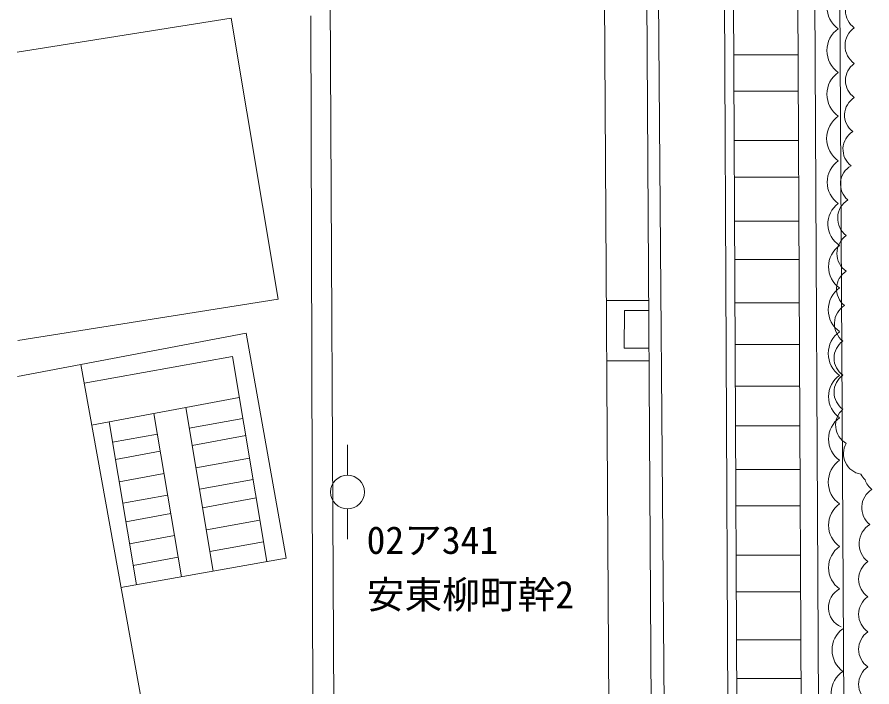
# Model space of a CAD drawing. Units: millimetres, scale not verified. Extents: x 0 to 420500, y 0 to 297000.
# Drawn here: x 40136 to 50342, y 65133 to 73137 of the extents above; entities that cross this region are included whole.
import ezdxf
from ezdxf.enums import TextEntityAlignment as Align

# ---------------------------------------------------------------- set-up
doc = ezdxf.new("R2010")
doc.units = ezdxf.units.MM
doc.header["$LTSCALE"] = 500
for name, color, linetype, lineweight in [('0-1公園内現況', 7, 'Continuous', 13), ('0-4樹木', 3, 'Continuous', 13), ('0-E公園外(道路など)', 7, 'Continuous', 13)]:
    doc.layers.add(name, color=color, linetype=linetype, lineweight=lineweight)
doc.styles.add('ＭＳ ゴシック', font='')
doc.styles.get('ＭＳ ゴシック').set_extended_font_data('MS Gothic')

msp = doc.modelspace()

# ---------------------------------------------------------------- linework, layer by layer
at = {"layer": '0-1公園内現況'}
for p, q in [((49838.8, 40455.5), (49280.2, 143125.5)), ((50059.4, 55051.8), (49851.7, 93234.4))]:
    msp.add_line(p, q, dxfattribs=at)
for centre, radius, start, end in [((50123.5, 73259.7), 318.6, 125, 235), ((50123.5, 72737.7), 318.6, 125, 235), ((50123.5, 72215.6), 318.6, 125, 235), ((50128.6, 71686.3), 327.5, 125, 235), ((50118.4, 71164.3), 309.8, 125, 235), ((50122, 70664.7), 305.4, 126.40362, 237.26399), ((50134.5, 70154.1), 309.8, 125, 235), ((50139.6, 69639.3), 318.6, 125, 235), ((50139.6, 69117.2), 318.6, 125, 235), ((50134.5, 68602.4), 309.8, 125, 235), ((50134.5, 68094.9), 309.8, 125, 235), ((50139.6, 67580.1), 318.6, 125, 235), ((50134.5, 67065.3), 309.8, 125, 235), ((50134.5, 66557.7), 309.8, 125, 235), ((50075.4, 66081.5), 252.1, 118.06161, 246.48385), ((50185.5, 65574.3), 318.8, 127.09958, 233.40981), ((50165.9, 65059.5), 309.9, 123.36375, 233.36375)]:
    msp.add_arc(centre, radius, start, end, dxfattribs=at)
at = {"layer": '0-4樹木'}
for centre, radius, start, end in [((50274.7, 73213.6), 248.7, 125, 235), ((50281.5, 72796.5), 260.5, 125, 235), ((50274.7, 72379.4), 248.7, 125, 235), ((50265, 71965.2), 249, 122.27201, 232.27201), ((50245.6, 71557.8), 249, 122.27263, 232.27263), ((50216.5, 71143.6), 249.8, 119.5576, 229.5576), ((50194.2, 70733.3), 260.8, 122.39583, 232.39583), ((50184.5, 70313.3), 260.5, 125, 235), ((50168, 69889.4), 249, 122.27265, 232.27265), ((50155.3, 69472.3), 260.8, 122.39643, 232.39643), ((50138.9, 69061.9), 248.7, 125, 235), ((50138.9, 68654.5), 248.7, 125, 235), ((50158.3, 68260.7), 249.8, 130.4424, 240.4424), ((50251.4, 67920.3), 249, 150.35645, 260.35645), ((50443.6, 67795.2), 263, 207.2384, 225.6621), ((50501, 67693.1), 256.1, 199.61846, 231.63209), ((50476.3, 67274.2), 256.1, 121.63212, 231.63212), ((50460.3, 66843), 271.1, 121.81883, 231.81883), ((50439.4, 66420.5), 255.7, 125, 235), ((50439.4, 66001.7), 255.7, 125, 235), ((50439.4, 65582.8), 255.7, 125, 235), ((50439.4, 65164), 255.7, 125, 235)]:
    msp.add_arc(centre, radius, start, end, dxfattribs=at)
at = {"layer": '0-E公園外(道路など)'}
for p, q in [((47339.2, 40475), (46722.8, 148067.1)), ((47844.7, 40479.7), (47228.2, 148067.1)), ((48732.4, 40427.8), (48238.7, 148067.1)), ((48840.8, 40484.5), (48347.3, 148067.1)), ((49614.7, 39102.4), (49114.9, 148067.1)), ((44039.8, 41856.1), (43776.1, 91524.6)), ((48053.7, 40481.7), (47794.3, 73491.3)), ((42693.1, 73123.8), (40136.1, 72718.7)), ((43252.9, 69767.6), (42693.1, 73123.8)), ((43644.7, 73151.1), (43710.8, 47835.5)), ((49460.6, 72685.4), (48693.1, 72685.4)), ((49462.6, 72251.3), (48695.1, 72251.3)), ((49465.3, 71664), (48697.8, 71664)), ((49467.4, 71223.5), (48699.8, 71223.5)), ((49469.8, 70697.9), (48702.2, 70697.9)), ((49471.9, 70238.8), (48704.3, 70238.7)), ((40143.8, 69271.3), (43252.9, 69767.6)), ((47676.9, 69751.3), (47171.5, 69751.3)), ((49474.2, 69722.2), (48706.7, 69722.1)), ((47387, 69631.5), (47384.6, 69181.3)), ((47677.6, 69631.5), (47387, 69631.5)), ((40142.1, 68843.3), (42871, 69358.6)), ((42871, 69358.6), (43348.7, 66673.5)), ((49476.5, 69224.5), (48709, 69224.4)), ((47680.2, 69181.4), (47384.6, 69181.3)), ((40935.6, 68761.6), (42707, 69081.7)), ((42707, 69081.7), (43117.5, 66632)), ((47681.1, 69031.3), (47175.6, 69031.3)), ((42004.1, 62844.1), (40895.1, 68985.5)), ((49478.8, 68726.5), (48711.3, 68726.4)), ((41025.7, 68262.2), (42789, 68592.6)), ((41769.9, 68401.6), (42097.1, 66449)), ((42150.6, 68473), (42478.3, 66517.4)), ((41234.1, 68301.3), (41560.6, 66352.8)), ((42192.2, 68224.7), (42831.1, 68341.4)), ((49481, 68254.1), (48713.4, 68254)), ((41275, 68057.2), (41811.2, 68155.1)), ((42226.6, 68019.3), (42865.5, 68136)), ((44081.1, 67663.6), (44081.1, 68026.3)), ((41309.4, 67851.8), (41845.6, 67949.7)), ((42271.5, 67751.6), (42910.4, 67868.3)), ((41354.3, 67584.1), (41890.4, 67682)), ((49483.4, 67730.6), (48715.8, 67730.5)), ((42314.5, 67495.2), (42953.3, 67611.9)), ((41397.3, 67327.7), (41933.4, 67425.6)), ((42351.4, 67274.6), (42990.3, 67391.3)), ((44081.1, 67260.5), (44081.1, 66897.8)), ((49485.4, 67296.4), (48717.8, 67296.4)), ((41434.2, 67107.1), (41970.4, 67205)), ((42395.7, 67010.7), (43034.5, 67127.4)), ((41478.5, 66843.2), (42014.6, 66941.1)), ((42439.1, 66751.3), (43078, 66868)), ((43348.7, 66673.5), (41376.5, 66319.8)), ((41521.9, 66583.8), (42058.1, 66681.7)), ((49488.1, 66709.1), (48720.5, 66709.1)), ((49490.1, 66268.7), (48722.6, 66268.6)), ((49492.7, 65694.6), (48725.2, 65694.6)), ((49494.8, 65235.5), (48727.3, 65235.4))]:
    msp.add_line(p, q, dxfattribs=at)
msp.add_circle((44081.1, 67462.1), 201.6, dxfattribs=at)

# ---------------------------------------------------------------- texts
at = {"layer": '0-E公園外(道路など)', "style": 'ＭＳ ゴシック'}
for s, p in [('02ア341', (45094.8, 66887.7)), ('安東柳町幹2', (45548.5, 66235.1))]:
    msp.add_text(s, height=329.9, dxfattribs=at).set_placement(p, align=Align.MIDDLE_CENTER)

doc.saveas('drawing.dxf')
